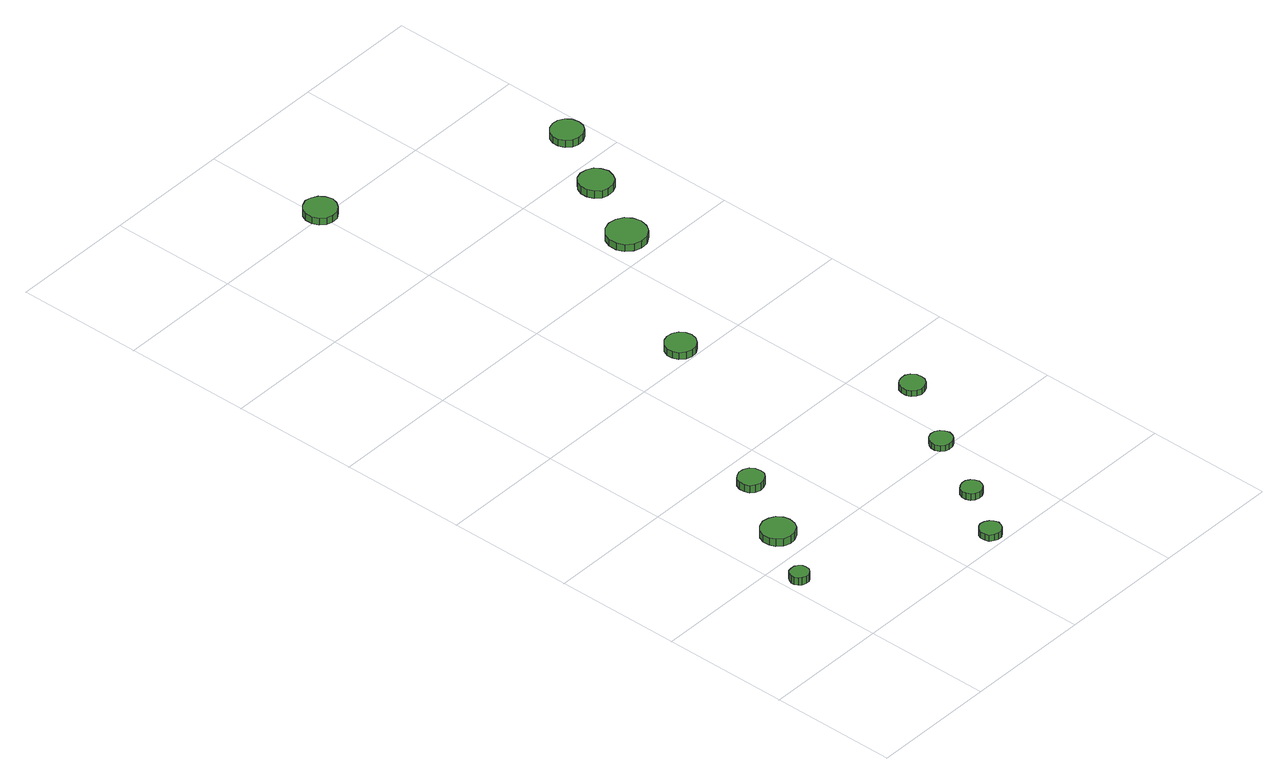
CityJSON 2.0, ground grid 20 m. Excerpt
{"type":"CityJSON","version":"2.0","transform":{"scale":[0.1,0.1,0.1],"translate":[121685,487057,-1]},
"CityObjects":{
"tree1":{"type":"SolitaryVegetationObject","attributes":{"function":"something"},"geometry":[{"type":"MultiSurface","lod":"1","boundaries":[[[0,1,2,3,4,5,6,7,8,9,10,11,12,13,14]],[[15,16,17,18,19,20,21,22,23,24,25,26,27,28,29]],[[0,29,28,1]],[[1,28,27,2]],[[2,27,26,3]],[[3,26,25,4]],[[4,25,24,5]],[[5,24,23,6]],[[6,23,22,7]],[[7,22,21,8]],[[8,21,20,9]],[[9,20,19,10]],[[10,19,18,11]],[[11,18,17,12]],[[12,17,16,13]],[[13,16,15,14]],[[14,15,29,0]]]}]},
"tree2":{"type":"SolitaryVegetationObject","attributes":{"function":"something"},"geometry":[{"type":"MultiSurface","lod":"1","boundaries":[[[30,31,32,33,34,35,36,37,38,39,40,41,42,43,44]],[[45,46,47,48,49,50,51,52,53,54,55,56,57,58,59]],[[30,59,58,31]],[[31,58,57,32]],[[32,57,56,33]],[[33,56,55,34]],[[34,55,54,35]],[[35,54,53,36]],[[36,53,52,37]],[[37,52,51,38]],[[38,51,50,39]],[[39,50,49,40]],[[40,49,48,41]],[[41,48,47,42]],[[42,47,46,43]],[[43,46,45,44]],[[44,45,59,30]]]}]},
"tree3":{"type":"SolitaryVegetationObject","attributes":{"function":"something"},"geometry":[{"type":"MultiSurface","lod":"1","boundaries":[[[60,61,62,63,64,65,66,67,68,69,70,71,72,73,74]],[[75,76,77,78,79,80,81,82,83,84,85,86,87,88,89]],[[60,89,88,61]],[[61,88,87,62]],[[62,87,86,63]],[[63,86,85,64]],[[64,85,84,65]],[[65,84,83,66]],[[66,83,82,67]],[[67,82,81,68]],[[68,81,80,69]],[[69,80,79,70]],[[70,79,78,71]],[[71,78,77,72]],[[72,77,76,73]],[[73,76,75,74]],[[74,75,89,60]]]}]},
"tree4":{"type":"SolitaryVegetationObject","attributes":{"function":"something"},"geometry":[{"type":"MultiSurface","lod":"1","boundaries":[[[90,91,92,93,94,95,96,97,98,99,100,101,102,103,104]],[[105,106,107,108,109,110,111,112,113,114,115,116,117,118,119]],[[90,119,118,91]],[[91,118,117,92]],[[92,117,116,93]],[[93,116,115,94]],[[94,115,114,95]],[[95,114,113,96]],[[96,113,112,97]],[[97,112,111,98]],[[98,111,110,99]],[[99,110,109,100]],[[100,109,108,101]],[[101,108,107,102]],[[102,107,106,103]],[[103,106,105,104]],[[104,105,119,90]]]}]},
"tree5":{"type":"SolitaryVegetationObject","attributes":{"function":"something"},"geometry":[{"type":"MultiSurface","lod":"1","boundaries":[[[120,121,122,123,124,125,126,127,128,129,130,131,132,133,134]],[[135,136,137,138,139,140,141,142,143,144,145,146,147,148,149]],[[120,149,148,121]],[[121,148,147,122]],[[122,147,146,123]],[[123,146,145,124]],[[124,145,144,125]],[[125,144,143,126]],[[126,143,142,127]],[[127,142,141,128]],[[128,141,140,129]],[[129,140,139,130]],[[130,139,138,131]],[[131,138,137,132]],[[132,137,136,133]],[[133,136,135,134]],[[134,135,149,120]]]}]},
"tree6":{"type":"SolitaryVegetationObject","attributes":{"function":"something"},"geometry":[{"type":"MultiSurface","lod":"1","boundaries":[[[150,151,152,153,154,155,156,157,158,159,160,161,162,163,164]],[[165,166,167,168,169,170,171,172,173,174,175,176,177,178,179]],[[150,179,178,151]],[[151,178,177,152]],[[152,177,176,153]],[[153,176,175,154]],[[154,175,174,155]],[[155,174,173,156]],[[156,173,172,157]],[[157,172,171,158]],[[158,171,170,159]],[[159,170,169,160]],[[160,169,168,161]],[[161,168,167,162]],[[162,167,166,163]],[[163,166,165,164]],[[164,165,179,150]]]}]},
"tree7":{"type":"SolitaryVegetationObject","attributes":{"function":"something"},"geometry":[{"type":"MultiSurface","lod":"1","boundaries":[[[180,181,182,183,184,185,186,187,188,189,190,191,192,193,194]],[[195,196,197,198,199,200,201,202,203,204,205,206,207,208,209]],[[180,209,208,181]],[[181,208,207,182]],[[182,207,206,183]],[[183,206,205,184]],[[184,205,204,185]],[[185,204,203,186]],[[186,203,202,187]],[[187,202,201,188]],[[188,201,200,189]],[[189,200,199,190]],[[190,199,198,191]],[[191,198,197,192]],[[192,197,196,193]],[[193,196,195,194]],[[194,195,209,180]]]}]},
"tree8":{"type":"SolitaryVegetationObject","attributes":{"function":"something"},"geometry":[{"type":"MultiSurface","lod":"1","boundaries":[[[210,211,212,213,214,215,216,217,218,219,220,221,222,223,224]],[[225,226,227,228,229,230,231,232,233,234,235,236,237,238,239]],[[210,239,238,211]],[[211,238,237,212]],[[212,237,236,213]],[[213,236,235,214]],[[214,235,234,215]],[[215,234,233,216]],[[216,233,232,217]],[[217,232,231,218]],[[218,231,230,219]],[[219,230,229,220]],[[220,229,228,221]],[[221,228,227,222]],[[222,227,226,223]],[[223,226,225,224]],[[224,225,239,210]]]}]},
"tree9":{"type":"SolitaryVegetationObject","attributes":{"function":"something"},"geometry":[{"type":"MultiSurface","lod":"1","boundaries":[[[240,241,242,243,244,245,246,247,248,249,250,251,252,253,254]],[[255,256,257,258,259,260,261,262,263,264,265,266,267,268,269]],[[240,269,268,241]],[[241,268,267,242]],[[242,267,266,243]],[[243,266,265,244]],[[244,265,264,245]],[[245,264,263,246]],[[246,263,262,247]],[[247,262,261,248]],[[248,261,260,249]],[[249,260,259,250]],[[250,259,258,251]],[[251,258,257,252]],[[252,257,256,253]],[[253,256,255,254]],[[254,255,269,240]]]}]},
"tree10":{"type":"SolitaryVegetationObject","attributes":{"function":"something"},"geometry":[{"type":"MultiSurface","lod":"1","boundaries":[[[270,271,272,273,274,275,276,277,278,279,280,281,282,283,284]],[[285,286,287,288,289,290,291,292,293,294,295,296,297,298,299]],[[270,299,298,271]],[[271,298,297,272]],[[272,297,296,273]],[[273,296,295,274]],[[274,295,294,275]],[[275,294,293,276]],[[276,293,292,277]],[[277,292,291,278]],[[278,291,290,279]],[[279,290,289,280]],[[280,289,288,281]],[[281,288,287,282]],[[282,287,286,283]],[[283,286,285,284]],[[284,285,299,270]]]}]},
"tree11":{"type":"SolitaryVegetationObject","attributes":{"function":"something"},"geometry":[{"type":"MultiSurface","lod":"1","boundaries":[[[300,301,302,303,304,305,306,307,308,309,310,311,312,313,314]],[[315,316,317,318,319,320,321,322,323,324,325,326,327,328,329]],[[300,329,328,301]],[[301,328,327,302]],[[302,327,326,303]],[[303,326,325,304]],[[304,325,324,305]],[[305,324,323,306]],[[306,323,322,307]],[[307,322,321,308]],[[308,321,320,309]],[[309,320,319,310]],[[310,319,318,311]],[[311,318,317,312]],[[312,317,316,313]],[[313,316,315,314]],[[314,315,329,300]]]}]},
"tree12":{"type":"SolitaryVegetationObject","attributes":{"function":"something"},"geometry":[{"type":"MultiSurface","lod":"1","boundaries":[[[330,331,332,333,334,335,336,337,338,339,340,341,342,343,344]],[[345,346,347,348,349,350,351,352,353,354,355,356,357,358,359]],[[330,359,358,331]],[[331,358,357,332]],[[332,357,356,333]],[[333,356,355,334]],[[334,355,354,335]],[[335,354,353,336]],[[336,353,352,337]],[[337,352,351,338]],[[338,351,350,339]],[[339,350,349,340]],[[340,349,348,341]],[[341,348,347,342]],[[342,347,346,343]],[[343,346,345,344]],[[344,345,359,330]]]}]}
},
"vertices":[
[37,156,20],[36,162,20],[32,167,20],[27,170,20],[21,170,20],[15,169,20],[11,165,20],[8,159,20],[8,153,20],[11,148,20],[15,144,20],[21,142,20],[27,142,20],[32,145,20],[36,150,20],[36,150,7],[32,145,7],[27,142,7],[21,142,7],[15,144,7],[11,148,7],[8,153,7],[8,159,7],[11,165,7],[15,169,7],[21,170,7],[27,170,7],[32,167,7],[36,162,7],[37,156,7],
[104,245,19],[102,255,19],[96,264,19],[86,269,19],[76,271,19],[65,267,19],[57,260,19],[53,250,19],[53,239,19],[57,230,19],[65,222,19],[76,219,19],[86,220,19],[96,225,19],[102,234,19],[102,234,6],[96,225,6],[86,220,6],[76,219,6],[65,222,6],[57,230,6],[53,239,6],[53,250,6],[57,260,6],[65,267,6],[76,271,6],[86,269,6],[96,264,6],[102,255,6],[104,245,6],
[160,349,19],[159,357,19],[154,364,19],[146,368,19],[138,369,19],[130,366,19],[124,361,19],[121,353,19],[121,345,19],[124,337,19],[130,332,19],[138,329,19],[146,330,19],[154,334,19],[159,341,19],[159,341,6],[154,334,6],[146,330,6],[138,329,6],[130,332,6],[124,337,6],[121,345,6],[121,353,6],[124,361,6],[130,366,6],[138,369,6],[146,368,6],[154,364,6],[159,357,6],[160,349,6],
[294,23,16],[292,30,16],[288,35,16],[282,39,16],[275,40,16],[269,38,16],[263,33,16],[261,27,16],[261,20,16],[263,13,16],[269,9,16],[275,7,16],[282,7,16],[288,11,16],[292,16,16],[292,16,5],[288,11,5],[282,7,5],[275,7,5],[269,9,5],[263,13,5],[261,20,5],[261,27,5],[263,33,5],[269,38,5],[275,40,5],[282,39,5],[288,35,5],[292,30,5],[294,23,5],
[346,104,16],[344,111,16],[340,116,16],[334,120,16],[328,120,16],[321,118,16],[316,114,16],[313,107,16],[313,101,16],[316,94,16],[321,90,16],[328,88,16],[334,88,16],[340,92,16],[344,97,16],[344,97,5],[340,92,5],[334,88,5],[328,88,5],[321,90,5],[316,94,5],[313,101,5],[313,107,5],[316,114,5],[321,118,5],[328,120,5],[334,120,5],[340,116,5],[344,111,5],[346,104,5],
[403,209,15],[401,216,15],[397,222,15],[391,226,15],[383,227,15],[376,224,15],[371,219,15],[368,213,15],[368,206,15],[371,199,15],[376,194,15],[383,192,15],[391,193,15],[397,196,15],[401,202,15],[401,202,5],[397,196,5],[391,193,5],[383,192,5],[376,194,5],[371,199,5],[368,206,5],[368,213,5],[371,219,5],[376,224,5],[383,227,5],[391,226,5],[397,222,5],[401,216,5],[403,209,5],
[325,620,22],[323,630,22],[317,638,22],[309,643,22],[299,644,22],[290,641,22],[282,634,22],[278,625,22],[278,616,22],[282,607,22],[290,600,22],[299,597,22],[309,598,22],[317,603,22],[323,611,22],[323,611,10],[317,603,10],[309,598,10],[299,597,10],[290,600,10],[282,607,10],[278,616,10],[278,625,10],[282,634,10],[290,641,10],[299,644,10],[309,643,10],[317,638,10],[323,630,10],[325,620,10],
[472,322,15],[471,330,15],[466,337,15],[459,341,15],[451,341,15],[444,339,15],[438,334,15],[435,326,15],[435,318,15],[438,311,15],[444,306,15],[451,303,15],[459,304,15],[466,308,15],[471,315,15],[471,315,5],[466,308,5],[459,304,5],[451,303,5],[444,306,5],[438,311,5],[435,318,5],[435,326,5],[438,334,5],[444,339,5],[451,341,5],[459,341,5],[466,337,5],[471,330,5],[472,322,5],
[231,1206,16],[228,1217,16],[222,1225,16],[213,1230,16],[203,1232,16],[193,1228,16],[185,1221,16],[181,1212,16],[181,1201,16],[185,1191,16],[193,1184,16],[203,1181,16],[213,1182,16],[222,1188,16],[228,1196,16],[228,1196,4],[222,1188,4],[213,1182,4],[203,1181,4],[193,1184,4],[185,1191,4],[181,1201,4],[181,1212,4],[185,1221,4],[193,1228,4],[203,1232,4],[213,1230,4],[222,1225,4],[228,1217,4],[231,1206,4],
[470,841,24],[467,854,24],[460,864,24],[449,870,24],[436,872,24],[424,868,24],[414,859,24],[409,847,24],[409,834,24],[414,823,24],[424,814,24],[436,810,24],[449,811,24],[460,818,24],[467,828,24],[467,828,12],[460,818,12],[449,811,12],[436,810,12],[424,814,12],[414,823,12],[409,834,12],[409,847,12],[414,859,12],[424,868,12],[436,872,12],[449,870,12],[460,864,12],[467,854,12],[470,841,12],
[530,954,19],[527,965,19],[521,974,19],[511,979,19],[500,980,19],[490,977,19],[482,969,19],[478,959,19],[478,949,19],[482,939,19],[490,931,19],[500,928,19],[511,929,19],[521,934,19],[527,943,19],[527,943,6],[521,934,6],[511,929,6],[500,928,6],[490,931,6],[482,939,6],[478,949,6],[478,959,6],[482,969,6],[490,977,6],[500,980,6],[511,979,6],[521,974,6],[527,965,6],[530,954,6],
[588,1060,17],[586,1071,17],[580,1079,17],[571,1084,17],[561,1085,17],[551,1082,17],[543,1075,17],[539,1066,17],[539,1055,17],[543,1046,17],[551,1039,17],[561,1036,17],[571,1037,17],[580,1042,17],[586,1050,17],[586,1050,5],[580,1042,5],[571,1037,5],[561,1036,5],[551,1039,5],[543,1046,5],[539,1055,5],[539,1066,5],[543,1075,5],[551,1082,5],[561,1085,5],[571,1084,5],[580,1079,5],[586,1071,5],[588,1060,5]
]}
